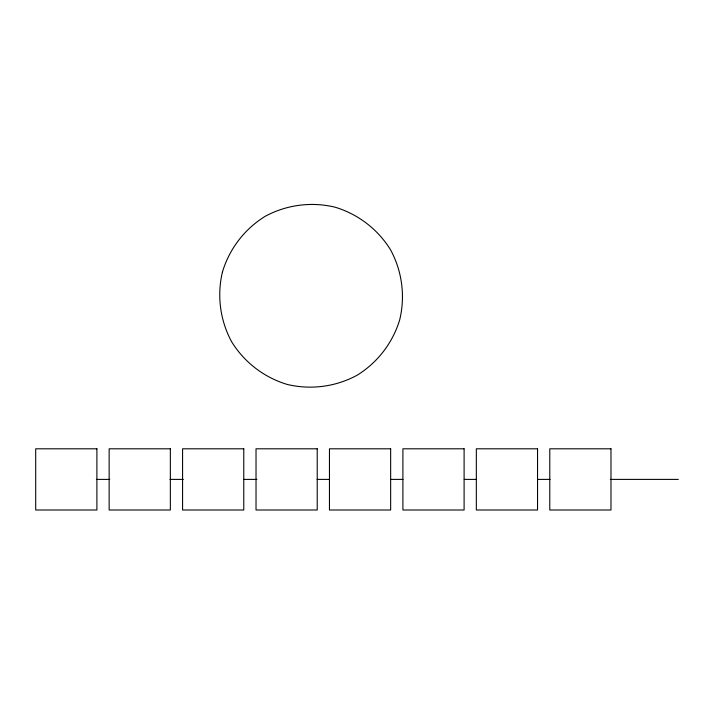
<?xml version="1.0" encoding="UTF-8"?>
<svg xmlns="http://www.w3.org/2000/svg" width="714" height="714" viewBox="0 0 714 714"><rect width="100%" height="100%" fill="white"/><g stroke="black" fill="none" stroke-linecap="round" stroke-linejoin="round"><path stroke-width="1.07" d="M96.399 479.397L109.777 479.397M169.968 479.397L183.346 479.397M243.545 479.397L256.924 479.397M317.123 479.397L329.386 479.397M390.692 479.397L402.955 479.397M464.27 479.397L476.533 479.397M537.838 479.397L550.101 479.397M610.3 479.397L678.3 479.397M222.429 272.043C216.833 295.614 220.099 320.372 231.595 341.703C244.313 362.328 264.126 377.527 287.34 384.471C310.911 390.067 335.678 386.801 357 375.305C377.626 362.587 392.825 342.774 399.769 319.56C405.365 295.989 402.107 271.222 390.603 249.9C377.884 229.274 358.071 214.075 334.857 207.131C311.286 201.535 286.528 204.793 265.197 216.297C244.572 229.016 229.373 248.829 222.429 272.043M96.899 448.803L35.7 448.803L35.7 510.001L96.899 510.001L96.899 448.803M170.343 448.803L109.144 448.803L109.144 510.001L170.343 510.001L170.343 448.803M243.777 448.803L182.579 448.803L182.579 510.001L243.777 510.001L243.777 448.803M317.221 448.803L256.023 448.803L256.023 510.001L317.221 510.001L317.221 448.803M390.656 448.803L329.457 448.803L329.457 510.001L390.656 510.001L390.656 448.803M464.1 448.803L402.901 448.803L402.901 510.001L464.1 510.001L464.1 448.803M537.544 448.803L476.336 448.803L476.336 510.001L537.544 510.001L537.544 448.803M610.979 448.803L549.78 448.803L549.78 510.001L610.979 510.001L610.979 448.803"/></g></svg>
